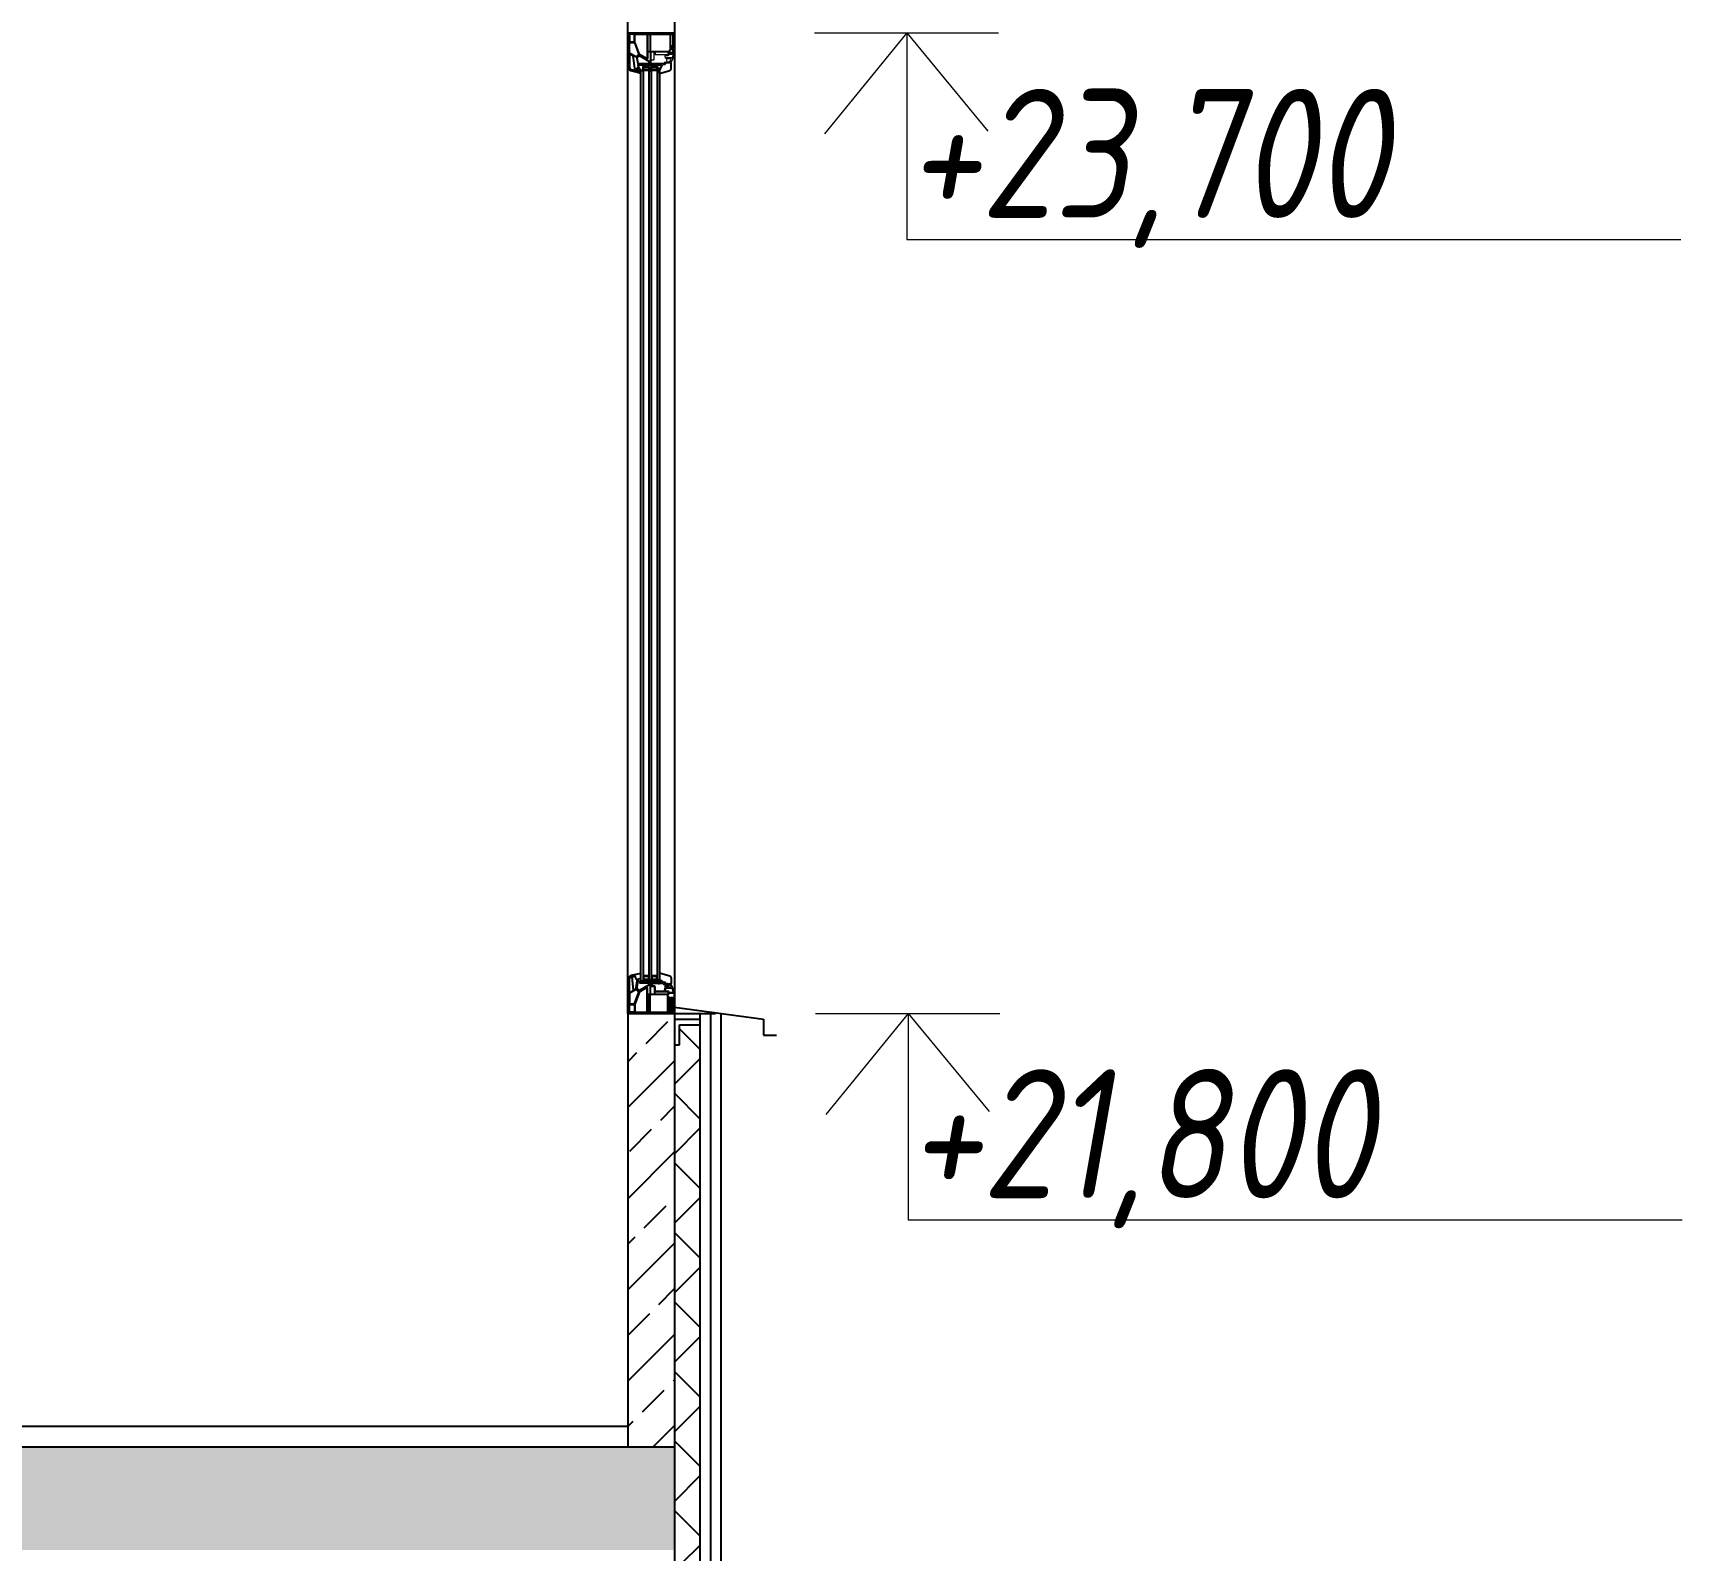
# Model space of a CAD drawing. Header units: millimetres. Extents: x -257254 to 390979, y -202328 to 355504.
# Drawn here: x 100926 to 104122, y 57935 to 60875 of the extents above; entities that cross this region are included whole.
import ezdxf
from ezdxf.enums import TextEntityAlignment as Align

# ---------------------------------------------------------------- set-up
doc = ezdxf.new("R2010")
doc.units = ezdxf.units.MM
doc.layers.get('0').update_dxf_attribs({"lineweight": 25})
for name, color, linetype in [('G_S1', 3, 'Continuous'), ('GASKET', 5, 'Continuous'), ('PVC', 7, 'Continuous'), ('разрез', 40, 'Continuous')]:
    doc.layers.add(name, color=color, linetype=linetype)
doc.layers.add('RAZMER', color=250, linetype='Continuous', lineweight=13)
doc.layers.add('покрытия', color=6, linetype='Continuous', lineweight=18)
doc.styles.add('SIMPLEX', font='simplex.shx', dxfattribs={"width": 0.8, "oblique": 10})

msp = doc.modelspace()

# ---------------------------------------------------------------- hatches: boundary and pattern name
at = {"layer": 'разрез'}
h = msp.add_hatch(dxfattribs=at)
h.set_pattern_fill('JIS_STN_2.5', color=256, scale=50)
h.set_pattern_definition([(45, (-80.35, 17975.46), (-88.38835, 88.38835), []), (45, (7.9, 17975.46), (-88.38835, 88.38835), [60, -25])])
h.paths.add_polyline_path([(102168.67558, 58950.80058), (102157.29381, 58975.34196), (102090.48815, 58975.34196), (102078.67558, 58950.80058), (102078.67558, 58135.34196), (102168.67558, 58135.34196)])
h = msp.add_hatch(dxfattribs=at)
h.set_pattern_fill('NET', color=256, scale=30, angle=45)
h.set_pattern_definition([(45, (-80, -3000), (-67.35192, 67.35192), []), (135, (-80, -3000), (-67.35192, -67.35192), [])])
h.paths.add_polyline_path([(102219.02596, 58953.3795), (102179.02596, 58953.3795), (102179.02596, 58914.47947), (102169.02596, 58914.47947), (102169.02596, 57909.00971), (102219.02596, 57909.00971)])
h = msp.add_hatch(dxfattribs=at)
h.set_pattern_fill('JIS_STN_2.5', color=256, scale=50)
h.set_pattern_definition([(45, (-1e-11, 18000), (-88.38835, 88.38835), []), (45, (88.25, 18000), (-88.38835, 88.38835), [60, -25])])
h.paths.add_polyline_path([(92229.02595, 58135.34196), (89829.02595, 58135.34196), (89829.02595, 57935.34196), (92229.02595, 57935.34196)])
h.paths.add_polyline_path([(96429.02596, 58135.34196), (92229.02596, 58135.34196), (92229.02596, 58015.34196), (92229.02595, 57935.34196), (96429.02596, 57935.34196)])
h.paths.add_polyline_path([(100629.02596, 58135.34196), (96429.02596, 58135.34196), (96429.02596, 57935.34196), (100629.02596, 57935.34196)])
h.paths.add_polyline_path([(102169.02596, 58135.34196), (100629.02596, 58135.34196), (100629.02596, 57935.34196), (102169.02596, 57935.34196)])

# ---------------------------------------------------------------- linework, layer by layer
at = {"color": 1, "linetype": 'Continuous', "lineweight": 25}
for p, q in [((102102.22347, 60812.94867), (102142.23375, 60815.93684)), ((102142.23375, 60812.94867), (102102.22347, 60815.93684)), ((102102.22347, 59037.62609), (102142.23375, 59034.63792)), ((102142.23375, 59037.62609), (102102.22347, 59034.63792))]:
    msp.add_line(p, q, dxfattribs=at)
at = {"color": 5}
for p, q in [((102109.26072, 60809.16832), (102108.26072, 60809.16832)), ((102109.26072, 60808.16832), (102108.26072, 60808.16832)), ((102109.26072, 60807.16832), (102108.26072, 60807.16832)), ((102109.26072, 60806.16832), (102108.26072, 60806.16832)), ((102109.26072, 60805.16832), (102108.26072, 60805.16832)), ((102109.26072, 60804.16832), (102108.26072, 60804.16832)), ((102109.26072, 60803.66832), (102108.26072, 60803.66832)), ((102109.26072, 60809.16832), (102109.26072, 60810.16832)), ((102109.26072, 60803.66832), (102109.26072, 60802.66832)), ((102110.26072, 60809.16832), (102110.26072, 60810.16832)), ((102110.26072, 60803.66832), (102110.26072, 60802.66832)), ((102111.26072, 60809.16832), (102111.26072, 60810.16832)), ((102111.26072, 60803.66832), (102111.26072, 60802.66832)), ((102112.26072, 60809.16832), (102112.26072, 60810.16832)), ((102112.26072, 60803.66832), (102112.26072, 60802.66832)), ((102113.26072, 60809.16832), (102113.26072, 60810.16832)), ((102113.26072, 60803.66832), (102113.26072, 60802.66832)), ((102114.26072, 60809.16832), (102114.26072, 60810.16832)), ((102114.26072, 60803.66832), (102114.26072, 60802.66832)), ((102115.26072, 60809.16832), (102115.26072, 60810.16832)), ((102115.26072, 60803.66832), (102115.26072, 60802.66832)), ((102116.26072, 60809.16832), (102116.26072, 60810.16832)), ((102116.26072, 60803.66832), (102116.26072, 60802.66832)), ((102117.26072, 60809.16832), (102117.26072, 60810.16832)), ((102117.26072, 60803.66832), (102117.26072, 60802.66832)), ((102118.26072, 60809.16832), (102118.26072, 60810.16832)), ((102118.26072, 60803.66832), (102118.26072, 60802.66832)), ((102119.26072, 60809.16832), (102119.26072, 60810.16832)), ((102119.26072, 60809.16832), (102119.26072, 60810.16832)), ((102119.26072, 60809.16832), (102120.26072, 60809.16832)), ((102120.26072, 60808.16832), (102119.26072, 60808.16832)), ((102120.26072, 60807.16832), (102119.26072, 60807.16832)), ((102120.26072, 60806.16832), (102119.26072, 60806.16832)), ((102120.26072, 60805.16832), (102119.26072, 60805.16832)), ((102120.26072, 60804.16832), (102119.26072, 60804.16832)), ((102119.26072, 60803.66832), (102119.26072, 60802.66832)), ((102119.26072, 60803.66832), (102119.26072, 60802.66832)), ((102119.26072, 60803.66832), (102120.26072, 60803.66832)), ((102120.26072, 60809.16832), (102120.26072, 60810.16832)), ((102120.26072, 60803.66832), (102120.26072, 60802.66832)), ((102125.26072, 60809.16832), (102124.26072, 60809.16832)), ((102125.26072, 60808.16832), (102124.26072, 60808.16832)), ((102125.26072, 60807.16832), (102124.26072, 60807.16832)), ((102125.26072, 60806.16832), (102124.26072, 60806.16832)), ((102125.26072, 60805.16832), (102124.26072, 60805.16832)), ((102125.26072, 60804.16832), (102124.26072, 60804.16832)), ((102125.26072, 60803.66832), (102124.26072, 60803.66832)), ((102125.26072, 60809.16832), (102125.26072, 60810.16832)), ((102125.26072, 60803.66832), (102125.26072, 60802.66832)), ((102126.26072, 60809.16832), (102126.26072, 60810.16832)), ((102126.26072, 60803.66832), (102126.26072, 60802.66832)), ((102127.26072, 60809.16832), (102127.26072, 60810.16832)), ((102127.26072, 60803.66832), (102127.26072, 60802.66832)), ((102128.26072, 60809.16832), (102128.26072, 60810.16832)), ((102128.26072, 60803.66832), (102128.26072, 60802.66832)), ((102129.26072, 60809.16832), (102129.26072, 60810.16832)), ((102129.26072, 60803.66832), (102129.26072, 60802.66832)), ((102130.26072, 60809.16832), (102130.26072, 60810.16832)), ((102130.26072, 60803.66832), (102130.26072, 60802.66832)), ((102131.26072, 60809.16832), (102131.26072, 60810.16832)), ((102131.26072, 60803.66832), (102131.26072, 60802.66832)), ((102132.26072, 60809.16832), (102132.26072, 60810.16832)), ((102132.26072, 60803.66832), (102132.26072, 60802.66832)), ((102133.26072, 60809.16832), (102133.26072, 60810.16832)), ((102133.26072, 60803.66832), (102133.26072, 60802.66832)), ((102134.26072, 60809.16832), (102134.26072, 60810.16832)), ((102134.26072, 60803.66832), (102134.26072, 60802.66832)), ((102135.26072, 60809.16832), (102135.26072, 60810.16832)), ((102135.26072, 60809.16832), (102135.26072, 60810.16832)), ((102135.26072, 60809.16832), (102136.26072, 60809.16832)), ((102136.26072, 60808.16832), (102135.26072, 60808.16832)), ((102136.26072, 60807.16832), (102135.26072, 60807.16832)), ((102136.26072, 60806.16832), (102135.26072, 60806.16832)), ((102136.26072, 60805.16832), (102135.26072, 60805.16832)), ((102136.26072, 60804.16832), (102135.26072, 60804.16832)), ((102135.26072, 60803.66832), (102135.26072, 60802.66832)), ((102135.26072, 60803.66832), (102135.26072, 60802.66832)), ((102135.26072, 60803.66832), (102136.26072, 60803.66832)), ((102136.26072, 60809.16832), (102136.26072, 60810.16832)), ((102136.26072, 60803.66832), (102136.26072, 60802.66832)), ((102109.26072, 59046.90644), (102108.26072, 59046.90644)), ((102109.26072, 59046.40644), (102108.26072, 59046.40644)), ((102109.26072, 59045.40644), (102108.26072, 59045.40644)), ((102109.26072, 59044.40644), (102108.26072, 59044.40644)), ((102109.26072, 59046.90644), (102109.26072, 59047.90644)), ((102110.26072, 59046.90644), (102110.26072, 59047.90644)), ((102111.26072, 59046.90644), (102111.26072, 59047.90644)), ((102112.26072, 59046.90644), (102112.26072, 59047.90644)), ((102113.26072, 59046.90644), (102113.26072, 59047.90644)), ((102114.26072, 59046.90644), (102114.26072, 59047.90644)), ((102115.26072, 59046.90644), (102115.26072, 59047.90644)), ((102116.26072, 59046.90644), (102116.26072, 59047.90644)), ((102117.26072, 59046.90644), (102117.26072, 59047.90644)), ((102118.26072, 59046.90644), (102118.26072, 59047.90644)), ((102119.26072, 59046.90644), (102119.26072, 59047.90644)), ((102119.26072, 59046.90644), (102119.26072, 59047.90644)), ((102119.26072, 59046.90644), (102120.26072, 59046.90644)), ((102120.26072, 59046.40644), (102119.26072, 59046.40644)), ((102120.26072, 59045.40644), (102119.26072, 59045.40644)), ((102120.26072, 59044.40644), (102119.26072, 59044.40644)), ((102120.26072, 59046.90644), (102120.26072, 59047.90644)), ((102125.26072, 59046.90644), (102124.26072, 59046.90644)), ((102125.26072, 59046.40644), (102124.26072, 59046.40644)), ((102125.26072, 59045.40644), (102124.26072, 59045.40644)), ((102125.26072, 59044.40644), (102124.26072, 59044.40644)), ((102125.26072, 59046.90644), (102125.26072, 59047.90644)), ((102126.26072, 59046.90644), (102126.26072, 59047.90644)), ((102127.26072, 59046.90644), (102127.26072, 59047.90644)), ((102128.26072, 59046.90644), (102128.26072, 59047.90644)), ((102129.26072, 59046.90644), (102129.26072, 59047.90644)), ((102130.26072, 59046.90644), (102130.26072, 59047.90644)), ((102131.26072, 59046.90644), (102131.26072, 59047.90644)), ((102132.26072, 59046.90644), (102132.26072, 59047.90644)), ((102133.26072, 59046.90644), (102133.26072, 59047.90644)), ((102134.26072, 59046.90644), (102134.26072, 59047.90644)), ((102135.26072, 59046.90644), (102135.26072, 59047.90644)), ((102135.26072, 59046.90644), (102135.26072, 59047.90644)), ((102135.26072, 59046.90644), (102136.26072, 59046.90644)), ((102136.26072, 59046.40644), (102135.26072, 59046.40644)), ((102136.26072, 59045.40644), (102135.26072, 59045.40644)), ((102136.26072, 59044.40644), (102135.26072, 59044.40644)), ((102136.26072, 59046.90644), (102136.26072, 59047.90644)), ((102109.26072, 59043.40644), (102108.26072, 59043.40644)), ((102109.26072, 59042.40644), (102108.26072, 59042.40644)), ((102109.26072, 59041.40644), (102108.26072, 59041.40644)), ((102109.26072, 59041.40644), (102109.26072, 59040.40644)), ((102110.26072, 59041.40644), (102110.26072, 59040.40644)), ((102111.26072, 59041.40644), (102111.26072, 59040.40644)), ((102112.26072, 59041.40644), (102112.26072, 59040.40644)), ((102113.26072, 59041.40644), (102113.26072, 59040.40644)), ((102114.26072, 59041.40644), (102114.26072, 59040.40644)), ((102115.26072, 59041.40644), (102115.26072, 59040.40644)), ((102116.26072, 59041.40644), (102116.26072, 59040.40644)), ((102117.26072, 59041.40644), (102117.26072, 59040.40644)), ((102118.26072, 59041.40644), (102118.26072, 59040.40644)), ((102120.26072, 59043.40644), (102119.26072, 59043.40644)), ((102120.26072, 59042.40644), (102119.26072, 59042.40644)), ((102119.26072, 59041.40644), (102119.26072, 59040.40644)), ((102119.26072, 59041.40644), (102119.26072, 59040.40644)), ((102119.26072, 59041.40644), (102120.26072, 59041.40644)), ((102120.26072, 59041.40644), (102120.26072, 59040.40644)), ((102125.26072, 59043.40644), (102124.26072, 59043.40644)), ((102125.26072, 59042.40644), (102124.26072, 59042.40644)), ((102125.26072, 59041.40644), (102124.26072, 59041.40644)), ((102125.26072, 59041.40644), (102125.26072, 59040.40644)), ((102126.26072, 59041.40644), (102126.26072, 59040.40644)), ((102127.26072, 59041.40644), (102127.26072, 59040.40644)), ((102128.26072, 59041.40644), (102128.26072, 59040.40644)), ((102129.26072, 59041.40644), (102129.26072, 59040.40644)), ((102130.26072, 59041.40644), (102130.26072, 59040.40644)), ((102131.26072, 59041.40644), (102131.26072, 59040.40644)), ((102132.26072, 59041.40644), (102132.26072, 59040.40644)), ((102133.26072, 59041.40644), (102133.26072, 59040.40644)), ((102134.26072, 59041.40644), (102134.26072, 59040.40644)), ((102136.26072, 59043.40644), (102135.26072, 59043.40644)), ((102136.26072, 59042.40644), (102135.26072, 59042.40644)), ((102135.26072, 59041.40644), (102135.26072, 59040.40644)), ((102135.26072, 59041.40644), (102135.26072, 59040.40644)), ((102135.26072, 59041.40644), (102136.26072, 59041.40644)), ((102136.26072, 59041.40644), (102136.26072, 59040.40644))]:
    msp.add_line(p, q, dxfattribs=at)
for points in [[(102116.61489, 60825.34444, -0.5773502692), (102116.16489, 60825.08464), (102101.21313, 60833.71704, -0.1763269807), (102101.08122, 60833.87425), (102092.53299, 60857.36032, -0.0874886635), (102092.51489, 60857.46293), (102092.51489, 60872.41003, -0.4142135624), (102092.81489, 60872.71003), (102116.31489, 60872.71003, -0.4142135624), (102116.61489, 60872.41003)], [(102116.61489, 59025.23032, 0.5773502692), (102116.16489, 59025.49013), (102101.21312, 59016.85772, 0.1763269807), (102101.08122, 59016.70052), (102092.53299, 58993.21444, 0.0874886635), (102092.51489, 58993.11184), (102092.51489, 58978.16474, 0.4142135624), (102092.81489, 58977.86474), (102116.31489, 58977.86474, 0.4142135624), (102116.61489, 58978.16474)]]:
    msp.add_lwpolyline(points, format="xyb", close=True)
at = {"color": 1, "linetype": 'Continuous', "lineweight": 25}
for points in [[(102104.23325, 60812.94867), (102102.22347, 60812.94867), (102102.22347, 60815.93684), (102142.23375, 60815.93684), (102142.23375, 60812.94867)], [(102104.23325, 59037.62609), (102102.22347, 59037.62609), (102102.22347, 59034.63792), (102142.23375, 59034.63792), (102142.23375, 59037.62609)]]:
    msp.add_lwpolyline(points, close=True, dxfattribs=at)
at = {"color": 5}
for points in [[(102120.26072, 60810.16832), (102120.26072, 60802.66832), (102108.26072, 60802.66832), (102108.26072, 60810.16832)], [(102119.26072, 60809.16832), (102119.26072, 60803.66832), (102109.26072, 60803.66832), (102109.26072, 60809.16832)], [(102136.26072, 60810.16832), (102136.26072, 60802.66832), (102124.26072, 60802.66832), (102124.26072, 60810.16832)], [(102135.26072, 60809.16832), (102135.26072, 60803.66832), (102125.26072, 60803.66832), (102125.26072, 60809.16832)], [(102120.26072, 59040.40644), (102120.26072, 59047.90644), (102108.26072, 59047.90644), (102108.26072, 59040.40644)], [(102119.26072, 59041.40644), (102119.26072, 59046.90644), (102109.26072, 59046.90644), (102109.26072, 59041.40644)], [(102136.26072, 59040.40644), (102136.26072, 59047.90644), (102124.26072, 59047.90644), (102124.26072, 59040.40644)], [(102135.26072, 59041.40644), (102135.26072, 59046.90644), (102125.26072, 59046.90644), (102125.26072, 59041.40644)]]:
    msp.add_lwpolyline(points, close=True, dxfattribs=at)
at = {"layer": 'G_S1'}
for points in [[(102104.26072, 59037.62609), (102104.26072, 60802.66842), (102108.26072, 60802.66823), (102108.26072, 59037.62609)], [(102120.26072, 59037.62609), (102120.26072, 60802.66842), (102124.26072, 60802.66823), (102124.26072, 59037.62609)], [(102136.26072, 59037.62704), (102136.26069, 60803.16842), (102140.26069, 60803.16823), (102140.26072, 59037.62704)]]:
    msp.add_lwpolyline(points, close=True, dxfattribs=at)
at = {"layer": 'GASKET', "color": 5, "linetype": 'Continuous'}
msp.add_lwpolyline([(102101.59073, 60806.79046, 0.4142135624), (102100.89073, 60807.49046), (102100.79073, 60807.49046, 0.4142135624), (102100.49073, 60807.19046), (102100.49073, 60806.34405), (102100.19073, 60806.17085, -0.5773502692), (102099.29073, 60806.69046), (102099.29073, 60807.14046, 0.4142135624), (102098.79073, 60807.64046), (102098.49073, 60807.64046, 0.0200240707), (102098.21073, 60807.62925, 0.3909468838), (102097.29073, 60806.63245), (102097.29073, 60801.64848, 0.3909468838), (102098.21073, 60800.65168), (102098.49073, 60800.64046), (102098.79073, 60800.64046, 0.4142135624), (102099.29073, 60801.14046), (102099.29073, 60801.59046, -0.5773502692), (102100.19073, 60802.11008), (102100.49073, 60801.93687), (102100.49073, 60797.89006), (102103.87457, 60796.87564, 0.5023341752), (102104.26072, 60797.16301), (102104.26073, 60803.92482), (102101.82345, 60804.65548, -0.349418093), (102101.59073, 60804.94784)], format="xyb", close=True, dxfattribs=at)
at = {"layer": 'PVC'}
for p, q in [((102078.93981, 60809.76937), (102078.93981, 60875.2328)), ((102081.89381, 60875.2328), (102090.48815, 60875.2328)), ((102137.56376, 60875.2328), (102146.1581, 60875.2328)), ((102157.29381, 60875.2328), (102166.1581, 60875.2328)), ((102168.93981, 60875.26082), (102168.93981, 60836.71082)), ((102122.93981, 60837.96082), (102122.93981, 60816.46082)), ((102123.02596, 60837.9328), (102123.02596, 60816.4328)), ((102157.00107, 60838.96082), (102123.93981, 60838.96082)), ((102157.08722, 60838.9328), (102124.02596, 60838.9328)), ((102156.95003, 60836.33846), (102157.48404, 60838.33141)), ((102157.03618, 60836.31045), (102157.57019, 60838.30339)), ((102159.97294, 60836.14169), (102157.25969, 60835.96148)), ((102160.05909, 60836.11368), (102157.34584, 60835.93346)), ((102160.36764, 60842.96082), (102159.36764, 60841.96082)), ((102159.36764, 60841.96082), (102160.42977, 60836.74028)), ((102160.45379, 60842.9328), (102159.45379, 60841.9328)), ((102159.45379, 60841.9328), (102160.51592, 60836.71226)), ((102165.13981, 60842.96082), (102160.36764, 60842.96082)), ((102165.22596, 60842.9328), (102160.45379, 60842.9328)), ((102164.4474, 60836.7314), (102164.64423, 60837.84764)), ((102164.53355, 60836.70338), (102164.73038, 60837.81963)), ((102167.68981, 60835.96082), (102164.90667, 60836.14567)), ((102167.77596, 60835.9328), (102164.99282, 60836.11766)), ((102165.13663, 60838.26082), (102166.13981, 60838.26082)), ((102165.22278, 60838.2328), (102166.22596, 60838.2328)), ((102166.63981, 60838.76082), (102166.63981, 60841.46082)), ((102166.72596, 60838.7328), (102166.72596, 60841.4328)), ((102168.18981, 60835.96082), (102167.68981, 60835.96082)), ((102168.27596, 60835.9328), (102167.77596, 60835.9328)), ((102168.93981, 60836.71082), (102168.18981, 60835.96082)), ((102096.455, 60826.495), (102098.89423, 60812.66143)), ((102096.54115, 60826.46698), (102098.98038, 60812.63342)), ((102100.02488, 60830.66792), (102096.73509, 60827.37813)), ((102100.11103, 60830.63991), (102096.82124, 60827.35012)), ((102098.73981, 60807.61082), (102098.43981, 60807.61082)), ((102098.82596, 60807.5828), (102098.52596, 60807.5828)), ((102098.93981, 60812.14049), (102098.93981, 60809.46082)), ((102099.02596, 60812.11247), (102099.02596, 60809.4328)), ((102099.23981, 60806.66082), (102099.23981, 60807.11082)), ((102099.32596, 60806.6328), (102099.32596, 60807.0828)), ((102100.43981, 60806.31441), (102100.13981, 60806.1412)), ((102100.52596, 60806.28639), (102100.22596, 60806.11319)), ((102100.43981, 60807.96082), (102100.43981, 60806.31441)), ((102100.52596, 60807.9328), (102100.52596, 60806.28639)), ((102119.93981, 60820.02588), (102101.23198, 60830.82684)), ((102120.02596, 60819.99786), (102101.31813, 60830.79883)), ((102120.43981, 60816.46082), (102120.43981, 60819.15985)), ((102120.52596, 60816.4328), (102120.52596, 60819.13184)), ((102122.43981, 60815.96082), (102120.93981, 60815.96082)), ((102122.52596, 60815.9328), (102121.02596, 60815.9328)), ((102140.26069, 60802.80664), (102145.78549, 60813.5819)), ((102140.26069, 60797.2328), (102140.26069, 60808.38047)), ((102140.26069, 60796.94872), (102160.31159, 60802.5115)), ((102143.35034, 60806.04184), (102143.52596, 60806.04184)), ((102147.94405, 60814.9328), (102151.02596, 60814.9328)), ((102151.52596, 60815.4328), (102151.52596, 60815.8328)), ((102153.62596, 60817.9328), (102155.93763, 60817.9328)), ((102155.93763, 60817.9328), (102162.27596, 60817.9328)), ((102158.77596, 60820.1328), (102158.49151, 60818.51963)), ((102163.02596, 60817.1828), (102162.27596, 60817.9328)), ((102163.02596, 60806.29926), (102163.02596, 60817.1828)), ((102100.06216, 60797.97104), (102084.86925, 60802.04197)), ((102098.43981, 60800.61082), (102098.73981, 60800.61082)), ((102098.52596, 60800.5828), (102098.82596, 60800.5828)), ((102099.23981, 60801.11082), (102099.23981, 60801.56082)), ((102099.32596, 60801.0828), (102099.32596, 60801.5328)), ((102100.13981, 60802.08043), (102100.43981, 60801.90723)), ((102100.22596, 60802.05242), (102100.52596, 60801.87921)), ((102100.43981, 60801.90723), (102100.43981, 60798.26082)), ((102100.52596, 60801.87921), (102100.52596, 60798.2328)), ((102143.82596, 60796.9328), (102143.82596, 60796.9328)), ((102104.26072, 59052.63174), (102084.9554, 59048.56081)), ((102140.26072, 59053.62604), (102160.31159, 59048.06327)), ((102163.02596, 59044.2755), (102163.02596, 59033.39196)), ((102079.02596, 59040.83341), (102079.02596, 58975.34196)), ((102096.54115, 59024.10778), (102098.98038, 59037.94135)), ((102100.11103, 59019.93486), (102096.82124, 59023.22465)), ((102099.02596, 59038.46229), (102099.02596, 59041.14196)), ((102120.02596, 59030.5769), (102101.31813, 59019.77594)), ((102120.52596, 59034.14196), (102120.52596, 59031.44293)), ((102122.52596, 59034.64196), (102121.02596, 59034.64196)), ((102123.02596, 59012.64196), (102123.02596, 59034.14196)), ((102140.26072, 59041.1452), (102145.78549, 59036.99287)), ((102147.94405, 59035.64196), (102151.02596, 59035.64196)), ((102151.52596, 59035.14196), (102151.52596, 59034.74196)), ((102153.62596, 59032.64196), (102155.93763, 59032.64196)), ((102154.67596, 59028.64196), (102155.13865, 59028.64196)), ((102154.67596, 59026.64196), (102156.29335, 59026.64196)), ((102155.57166, 59028.89196), (102156.58894, 59030.65394)), ((102156.64833, 59030.99077), (102156.43004, 59032.22879)), ((102156.72636, 59026.89196), (102158.77596, 59030.44196)), ((102157.03618, 59014.26432), (102157.57019, 59012.27137)), ((102164.99282, 59014.45711), (102157.34584, 59014.6413)), ((102158.77596, 59030.44196), (102158.49151, 59032.05514)), ((102158.98391, 59032.64196), (102162.27596, 59032.64196)), ((102163.02596, 59033.39196), (102162.27596, 59032.64196)), ((102167.77596, 59014.64196), (102164.99282, 59014.45711)), ((102168.27596, 59014.64196), (102167.77596, 59014.64196)), ((102169.02596, 59013.89196), (102168.27596, 59014.64196)), ((102169.02596, 58975.34196), (102169.02596, 59013.89196)), ((102157.08722, 59011.64196), (102124.02596, 59011.64196)), ((102079.02596, 58975.34196), (102090.48815, 58975.34196)), ((102090.48815, 58975.34196), (102157.29381, 58975.34196)), ((102157.29381, 58975.34196), (102169.02596, 58975.34196))]:
    msp.add_line(p, q, dxfattribs=at)
at = {"layer": 'PVC', "linetype": 'Continuous', "lineweight": 0}
for p, q in [((102130.02596, 60823.9328), (102130.02596, 60838.4328)), ((102130.52596, 60838.9328), (102131.52596, 60838.9328)), ((102132.02596, 60838.4328), (102132.02596, 60833.9328)), ((102159.32596, 60835.9328), (102164.98391, 60835.9328)), ((102164.98391, 60835.9328), (102168.27596, 60835.9328)), ((102124.02592, 60816.43684), (102124.02592, 60822.9328)), ((102124.52592, 60823.4328), (102129.52596, 60823.4328)), ((102138.72592, 60815.93684), (102124.52592, 60815.93684)), ((102132.52596, 60833.4328), (102156.36792, 60833.4328)), ((102139.02592, 60816.23684), (102138.72592, 60815.93684)), ((102139.32592, 60815.93684), (102139.02592, 60816.23684)), ((102148.52592, 60815.93684), (102139.32592, 60815.93684)), ((102149.02592, 60817.43684), (102149.02592, 60816.43684)), ((102151.39671, 60817.93684), (102149.52592, 60817.93684)), ((102152.02693, 60826.43176), (102151.13146, 60830.83312)), ((102154.05909, 60818.11368), (102151.39671, 60817.93684)), ((102151.62143, 60831.4328), (102156.36792, 60831.4328)), ((102153.03916, 60826.34661), (102152.87045, 60826.17789)), ((102154.45379, 60824.9328), (102153.45379, 60823.9328)), ((102153.45379, 60823.9328), (102154.51592, 60818.71226)), ((102163.99742, 60826.93239), (102154.45338, 60826.93239)), ((102162.19192, 60824.9328), (102154.45379, 60824.9328)), ((102158.53355, 60818.70338), (102158.76564, 60820.01963)), ((102161.77596, 60817.9328), (102158.99282, 60818.11766)), ((102159.25804, 60820.4328), (102160.71824, 60820.4328)), ((102159.32596, 60833.9328), (102166.52391, 60833.9328)), ((102161.17906, 60820.73877), (102162.65274, 60824.23877)), ((102162.27596, 60817.9328), (102161.77596, 60817.9328)), ((102163.02596, 60818.6828), (102162.27596, 60817.9328)), ((102169.02596, 60832.9328), (102163.02596, 60818.6828)), ((102166.98473, 60833.23877), (102164.45824, 60827.23836)), ((102124.02592, 59034.13792), (102124.02592, 59027.64196)), ((102138.72592, 59034.63792), (102124.52592, 59034.63792)), ((102124.52592, 59027.14196), (102129.52596, 59027.14196)), ((102126.02592, 59032.13792), (102126.02592, 59029.64196)), ((102137.97236, 59032.63792), (102126.52592, 59032.63792)), ((102126.52592, 59029.14196), (102129.52596, 59029.14196)), ((102130.02596, 59026.64196), (102130.02596, 59012.14196)), ((102132.02596, 59026.64196), (102132.02596, 59019.64196)), ((102132.02596, 59012.14196), (102132.02596, 59016.64196)), ((102132.52596, 59019.14196), (102149.4784, 59019.14196)), ((102132.52596, 59017.14196), (102156.36792, 59017.14196)), ((102139.02592, 59034.33792), (102138.72592, 59034.63792)), ((102139.32592, 59034.63792), (102139.02592, 59034.33792)), ((102148.52592, 59034.63792), (102139.32592, 59034.63792)), ((102146.70673, 59032.63792), (102140.07949, 59032.63792)), ((102149.02592, 59033.13792), (102149.02592, 59034.13792)), ((102150.86024, 59030.66915), (102149.36024, 59030.66915)), ((102151.39671, 59032.63792), (102149.52592, 59032.63792)), ((102149.96837, 59019.54228), (102152.09979, 59030.01858)), ((102151.64297, 59030.61716), (102150.86024, 59030.66915)), ((102152.02693, 59024.14301), (102151.13146, 59019.74165)), ((102154.05909, 59032.46109), (102151.39671, 59032.63792)), ((102151.62143, 59019.14196), (102156.36792, 59019.14196)), ((102153.03916, 59024.22816), (102152.87045, 59024.39688)), ((102153.45379, 59026.64196), (102154.51592, 59031.8625)), ((102154.45379, 59025.64196), (102153.45379, 59026.64196)), ((102163.99742, 59023.64237), (102154.45338, 59023.64237)), ((102162.19192, 59025.64196), (102154.45379, 59025.64196)), ((102158.53355, 59031.87138), (102158.76564, 59030.55514)), ((102161.77596, 59032.64196), (102158.99282, 59032.45711)), ((102159.25804, 59030.14196), (102160.71824, 59030.14196)), ((102159.32596, 59016.64196), (102166.52391, 59016.64196)), ((102159.32596, 59014.64196), (102164.98391, 59014.64196)), ((102161.17906, 59029.83599), (102162.65274, 59026.33599)), ((102162.27596, 59032.64196), (102161.77596, 59032.64196)), ((102163.02596, 59031.89196), (102162.27596, 59032.64196)), ((102169.02596, 59017.64196), (102163.02596, 59031.89196)), ((102166.98473, 59017.33599), (102164.45824, 59023.3364)), ((102164.98391, 59014.64196), (102168.27596, 59014.64196)), ((102168.27596, 59014.64196), (102169.02596, 59015.39196)), ((102169.02596, 59015.39196), (102169.02596, 59017.64196)), ((102130.52596, 59011.64196), (102131.52596, 59011.64196))]:
    msp.add_line(p, q, dxfattribs=at)
at = {"layer": 'PVC'}
for points in [[(102100.14831, 60797.94302), (102084.9554, 60802.01395, -0.3394542589), (102079.02596, 60809.74136), (102079.02596, 60875.2328), (102169.02596, 60875.2328), (102169.02596, 60836.6828), (102168.27596, 60835.9328), (102169.02596, 60835.1828), (102169.02596, 60832.9328)], [(102121.82596, 60872.7328, -0.4142135624), (102122.32596, 60872.2328), (102122.32596, 60841.27346, -0.2522636525), (102122.10096, 60840.85588, 0.1521672479), (102120.78137, 60839.2453, -0.3056146846), (102120.31786, 60838.9328), (102117.82596, 60838.9328, -0.4142135624), (102117.32596, 60839.4328), (102117.32596, 60872.2328, -0.4142135624), (102117.82596, 60872.7328)], [(102117.82596, 60872.7328), (102165.72596, 60872.7328, -0.4142135624), (102166.22596, 60872.2328), (102166.22596, 60850.4328, -0.4142135624), (102165.72596, 60849.9328), (102161.72596, 60849.9328, -0.4142135624), (102161.22596, 60850.4328), (102161.22596, 60872.2328, -0.4142135624), (102161.72596, 60872.7328)], [(102121.82596, 58977.84196, 0.4142135624), (102122.32596, 58978.34196), (102122.32596, 59009.3013, 0.2522636525), (102122.10096, 59009.71889, -0.1521672479), (102120.78137, 59011.32946, 0.3056146846), (102120.31786, 59011.64196), (102117.82596, 59011.64196, 0.4142135624), (102117.32596, 59011.14196), (102117.32596, 58978.34196, 0.4142135624), (102117.82596, 58977.84196)], [(102117.82596, 58977.84196), (102165.72596, 58977.84196, 0.4142135624), (102166.22596, 58978.34196), (102166.22596, 59000.14196, 0.4142135624), (102165.72596, 59000.64196), (102161.72596, 59000.64196, 0.4142135624), (102161.22596, 59000.14196), (102161.22596, 58978.34196, 0.4142135624), (102161.72596, 58977.84196)]]:
    msp.add_lwpolyline(points, format="xyb", dxfattribs=at)
for points in [[(102082.32596, 60857.9828), (102090.92596, 60857.9828, 0.4142135624), (102091.42596, 60858.4828), (102091.42596, 60872.2328, 0.4142135624), (102090.92596, 60872.7328), (102082.32596, 60872.7328, 0.4142135624), (102081.82596, 60872.2328), (102081.82596, 60858.4828, 0.4142135624)], [(102092.52596, 60857.4328), (102092.52596, 60872.2328, -0.4142135624), (102093.02596, 60872.7328), (102116.12596, 60872.7328, -0.4142135624), (102116.62596, 60872.2328), (102116.62596, 60825.71363, -0.5773502692), (102115.87596, 60825.28062), (102102.56813, 60832.96389, 0.0791628029), (102101.53955, 60833.35765, -0.259106532), (102101.17276, 60833.6759)], [(102081.82596, 60856.3828, -0.4142135624), (102082.32596, 60856.8828), (102091.20544, 60856.8828, -0.3152987889), (102091.67529, 60856.55381), (102099.93255, 60833.86716, -0.415199181), (102099.63213, 60833.22574, 0.110368962), (102098.34326, 60832.40768), (102094.97492, 60829.03934, -0.3394542589), (102094.37137, 60828.95988), (102082.07596, 60836.05864, -0.2679491924), (102081.82596, 60836.49165)], [(102081.82596, 60834.06678), (102081.82596, 60809.74136, 0.3394542589), (102085.6801, 60804.71854), (102086.14624, 60804.59364, 0.0665911149), (102092.72885, 60802.82984), (102088.99819, 60830.45856, 0.2914734196), (102088.7501, 60830.93515), (102082.57596, 60834.49979, 0.5773502692)], [(102161.22596, 60848.3328, -0.4142135624), (102161.72596, 60848.8328), (102165.72596, 60848.8328, -0.4142135624), (102166.22596, 60848.3328), (102166.22596, 60845.9328, -0.4142135624), (102165.72596, 60845.4328), (102161.72596, 60845.4328, -0.4142135624), (102161.22596, 60845.9328)], [(102081.82596, 59016.50799), (102081.82596, 59040.83341, -0.3394542589), (102085.6801, 59045.85622), (102086.14624, 59045.98112, -0.4663076582), (102086.77375, 59045.54174), (102088.99819, 59020.11621, -0.2914734196), (102088.7501, 59019.63962), (102082.57596, 59016.07497, -0.5773502692)], [(102089.62644, 59020.96692), (102087.44496, 59045.90136, -0.3639702343), (102087.81365, 59046.4279), (102092.72885, 59047.74493, -0.5461192343), (102093.10233, 59047.40533, 0.3391374696), (102096.23429, 59041.49214, -0.2932527546), (102096.52596, 59041.03761), (102096.52596, 59038.41855), (102094.07913, 59024.5419, 0.1007420008), (102094.11581, 59023.14616, -0.3298024597), (102093.87864, 59022.60058), (102090.37454, 59020.57749, -0.5486187866)], [(102081.82596, 58994.19196, 0.4142135624), (102082.32596, 58993.69196), (102091.20544, 58993.69196, 0.3152987889), (102091.67529, 58994.02095), (102099.93255, 59016.7076, 0.415199181), (102099.63213, 59017.34903, -0.110368962), (102098.34326, 59018.16709), (102094.97492, 59021.53543, 0.3394542589), (102094.37137, 59021.61489), (102082.07596, 59014.51613, 0.2679491924), (102081.82596, 59014.08312)], [(102092.52596, 58993.14196), (102092.52596, 58978.34196, 0.4142135624), (102093.02596, 58977.84196), (102116.12596, 58977.84196, 0.4142135624), (102116.62596, 58978.34196), (102116.62596, 59024.86114, 0.5773502692), (102115.87596, 59025.29415), (102102.56813, 59017.61087, -0.0791628029), (102101.53955, 59017.21712, 0.259106532), (102101.17276, 59016.89886)], [(102082.32596, 58992.59196), (102090.92596, 58992.59196, -0.4142135624), (102091.42596, 58992.09196), (102091.42596, 58978.34196, -0.4142135624), (102090.92596, 58977.84196), (102082.32596, 58977.84196, -0.4142135624), (102081.82596, 58978.34196), (102081.82596, 58992.09196, -0.4142135624)], [(102155.52596, 59002.24196, 0.4142135624), (102156.02596, 59001.74196), (102160.02596, 59001.74196, 0.4142135624), (102160.52596, 59002.24196), (102160.52596, 59004.67263, 0.3728956847), (102160.09726, 59005.16751, -0.1619694649), (102158.68602, 59005.8742), (102157.68602, 59006.8742, -0.1989123674), (102156.95379, 59008.64196, 0.4142135624), (102156.45379, 59009.14196), (102156.02596, 59009.14196, 0.4142135624), (102155.52596, 59008.64196)], [(102155.52596, 58978.34196, 0.4142135624), (102156.02596, 58977.84196), (102160.02596, 58977.84196, 0.4142135624), (102160.52596, 58978.34196), (102160.52596, 59000.14196, 0.4142135624), (102160.02596, 59000.64196), (102156.02596, 59000.64196, 0.4142135624), (102155.52596, 59000.14196)], [(102161.22596, 59002.24196, 0.4142135624), (102161.72596, 59001.74196), (102165.72596, 59001.74196, 0.4142135624), (102166.22596, 59002.24196), (102166.22596, 59004.64196, 0.4142135624), (102165.72596, 59005.14196), (102161.72596, 59005.14196, 0.4142135624), (102161.22596, 59004.64196)]]:
    msp.add_lwpolyline(points, format="xyb", close=True, dxfattribs=at)
for centre, radius, start, end in [((102123.93981, 60837.96082), 1, 90.0000001, 180.0000001), ((102124.02596, 60837.9328), 1, 90.0000001, 180.0000001), ((102157.23981, 60836.26082), 0.3, 165.0000001, 273.8000001), ((102157.00107, 60838.46082), 0.5, 345.0000001, 90.0000001), ((102157.32596, 60836.2328), 0.3, 165.0000001, 273.8000001), ((102157.08722, 60838.4328), 0.5, 345.0000001, 90.0000001), ((102159.93981, 60836.64059), 0.5, 273.8000001, 11.5000001), ((102160.02596, 60836.61258), 0.5, 273.8000001, 11.5000001), ((102164.93981, 60836.64457), 0.5, 170.0000001, 266.2000001), ((102165.02596, 60836.61656), 0.5, 170.0000001, 266.2000001), ((102165.13663, 60837.76082), 0.5, 90.0000001, 170.0000001), ((102165.22278, 60837.7328), 0.5, 90.0000001, 170.0000001), ((102165.13981, 60841.46082), 1.5, 0.0000001, 90.0000001), ((102165.22596, 60841.4328), 1.5, 0.0000001, 90.0000001), ((102166.13981, 60838.76082), 0.5, 270.0000001, 0.0000001), ((102166.22596, 60838.7328), 0.5, 270.0000001, 0.0000001), ((102086.93981, 60809.76937), 8, 180.0000001, 255.0000001), ((102098.43981, 60804.11082), 3.5, 90.0000001, 270.0000001), ((102098.52596, 60804.0828), 3.5, 90.0000001, 270.0000001), ((102097.43981, 60826.66865), 1, 134.80690669, 190.0000001), ((102097.52596, 60826.64063), 1, 134.80690669, 190.0000001), ((102098.73981, 60807.11082), 0.5, 0.0000001, 90.0000001), ((102098.82596, 60807.0828), 0.5, 0.0000001, 90.0000001), ((102095.93981, 60812.14049), 3, 0.0000001, 10.0000001), ((102099.43981, 60809.46082), 0.5, 180.0000001, 270.0000001), ((102096.02596, 60812.11247), 3, 0.0000001, 10.0000001), ((102099.52596, 60809.4328), 0.5, 180.0000001, 270.0000001), ((102099.83981, 60806.66082), 0.6, 180.0000001, 300.0000001), ((102099.92596, 60806.6328), 0.6, 180.0000001, 300.0000001), ((102099.43981, 60807.96082), 1, 0.0000001, 90.0000001), ((102099.52596, 60807.9328), 1, 0.0000001, 90.0000001), ((102100.73198, 60829.96082), 1, 60.0000001, 135.0000001), ((102100.81813, 60829.9328), 1, 60.0000001, 135.0000001), ((102119.43981, 60819.15985), 1, 0.0000001, 60.0000001), ((102119.52596, 60819.13184), 1, 0.0000001, 60.0000001), ((102120.93981, 60816.46082), 0.5, 180.0000001, 270.0000001), ((102121.02596, 60816.4328), 0.5, 180.0000001, 270.0000001), ((102122.43981, 60816.46082), 0.5, 270.0000001, 0.0000001), ((102122.52596, 60816.4328), 0.5, 270.0000001, 0.0000001), ((102147.94405, 60812.5328), 2.4, 90, 154.07952885), ((102151.02596, 60815.4328), 0.5, 270, 0), ((102153.62596, 60815.8328), 2.1, 90, 180), ((102159.02596, 60806.29926), 4, 288.7480945, 0), ((102098.73981, 60801.11082), 0.5, 270.0000001, 0.0000001), ((102098.82596, 60801.0828), 0.5, 270.0000001, 0.0000001), ((102099.83981, 60801.56082), 0.6, 60.0000001, 180.0000001), ((102099.92596, 60801.5328), 0.6, 60.0000001, 180.0000001), ((102100.13981, 60798.26082), 0.3, 255.0000001, 0.0000001), ((102100.22596, 60798.2328), 0.3, 255.0000001, 0.0000001), ((102087.02596, 59040.83341), 8, 104.9999999, 179.9999999), ((102159.02596, 59044.2755), 4, 0, 71.2519055), ((102097.52596, 59023.93413), 1, 169.9999999, 225.19309331), ((102096.02596, 59038.46229), 3, 349.9999999, 359.9999999), ((102099.52596, 59041.14196), 0.5, 89.9999999, 179.9999999), ((102104.14081, 59031.50073), 11.14188, 89.38333603, 114.4682902), ((102100.81813, 59020.64196), 1, 224.9999999, 299.9999999), ((102119.52596, 59031.44293), 1, 299.9999999, 359.9999999), ((102121.02596, 59034.14196), 0.5, 89.9999999, 179.9999999), ((102122.52596, 59034.14196), 0.5, 359.9999999, 89.9999999), ((102124.02596, 59012.64196), 1, 179.9999999, 269.9999999), ((102147.94405, 59038.04196), 2.4, 205.92047115, 270), ((102151.02596, 59035.14196), 0.5, 0, 90), ((102153.62596, 59034.74196), 2.1, 180, 270), ((102154.67596, 59027.64196), 1, 90, 270), ((102155.13865, 59029.14196), 0.5, 270, 330), ((102155.93763, 59032.14196), 0.5, 10, 90), ((102156.29335, 59027.14196), 0.5, 270, 330), ((102156.15593, 59030.90394), 0.5, 330, 10), ((102157.32596, 59014.34196), 0.3, 86.1999999, 194.9999999), ((102157.08722, 59012.14196), 0.5, 269.9999999, 14.9999999), ((102158.98391, 59032.14196), 0.5, 90, 190)]:
    msp.add_arc(centre, radius, start, end, dxfattribs=at)
at = {"layer": 'PVC', "linetype": 'Continuous', "lineweight": 0}
for centre, radius, start, end in [((102130.52596, 60838.4328), 0.5, 90.0000001, 180.0000001), ((102131.52596, 60838.4328), 0.5, 0.0000001, 90.0000001), ((102159.32596, 60833.4328), 2.5, 90.0000001, 170.40593188), ((102124.52592, 60822.9328), 0.5, 90.0000001, 180.0000001), ((102124.52592, 60816.43684), 0.5, 180.0000001, 270.0000001), ((102129.52596, 60823.9328), 0.5, 270.0000001, 0.0000001), ((102132.52596, 60833.9328), 0.5, 180.0000001, 270.0000001), ((102148.52592, 60816.43684), 0.5, 270.0000001, 0.0000001), ((102149.52592, 60817.43684), 0.5, 90.0000001, 180.0000001), ((102151.62143, 60830.9328), 0.5, 90.0000001, 191.5000001), ((102152.51689, 60826.53144), 0.5, 191.5000001, 315.0000001), ((102154.45338, 60824.93239), 2, 90.0000001, 135.0000001), ((102154.02596, 60818.61258), 0.5, 273.8000001, 11.5000001), ((102156.36792, 60833.9328), 0.5, 270.0000001, 350.40593188), ((102156.36792, 60833.9328), 2.5, 270.0000001, 350.40593188), ((102159.02596, 60818.61656), 0.5, 170.0000001, 266.2000001), ((102159.25804, 60819.9328), 0.5, 90.0000001, 170.0000001), ((102159.32596, 60833.4328), 0.5, 90.0000001, 170.40593188), ((102160.71824, 60820.9328), 0.5, 270.0000001, 337.16634592), ((102162.19192, 60824.4328), 0.5, 337.16634592, 90.0000001), ((102163.99742, 60827.43239), 0.5, 270.0000001, 337.16634592), ((102166.52391, 60833.4328), 0.5, 337.16634592, 90.0000001), ((102124.52592, 59034.13792), 0.5, 89.9999999, 179.9999999), ((102124.52592, 59027.64196), 0.5, 179.9999999, 269.9999999), ((102126.52592, 59032.13792), 0.5, 89.9999999, 179.9999999), ((102126.52592, 59029.64196), 0.5, 179.9999999, 269.9999999), ((102129.52596, 59026.64196), 2.5, 359.9999999, 89.9999999), ((102129.52596, 59026.64196), 0.5, 359.9999999, 89.9999999), ((102132.52596, 59019.64196), 0.5, 179.9999999, 269.9999999), ((102132.52596, 59016.64196), 0.5, 89.9999999, 179.9999999), ((102139.02592, 59034.33792), 2, 238.21166928, 301.78833051), ((102146.70673, 59032.13792), 0.5, 19.99327063, 89.9999999), ((102149.52592, 59033.16365), 2.5, 199.99327063, 266.1999999), ((102148.52592, 59034.13792), 0.5, 359.9999999, 89.9999999), ((102149.52592, 59033.13792), 0.5, 179.9999999, 269.9999999), ((102149.4784, 59019.64196), 0.5, 269.9999999, 348.4999999), ((102151.62143, 59019.64196), 0.5, 168.4999999, 269.9999999), ((102151.60983, 59030.11826), 0.5, 348.4999999, 86.1999999), ((102152.51689, 59024.04332), 0.5, 44.9999999, 168.4999999), ((102154.45338, 59025.64237), 2, 224.9999999, 269.9999999), ((102154.02596, 59031.96219), 0.5, 348.4999999, 86.1999999), ((102156.36792, 59016.64196), 2.5, 9.59406812, 89.9999999), ((102156.36792, 59016.64196), 0.5, 9.59406812, 89.9999999), ((102159.32596, 59017.14196), 2.5, 189.59406812, 269.9999999), ((102159.02596, 59031.95821), 0.5, 93.7999999, 189.9999999), ((102159.25804, 59030.64196), 0.5, 189.9999999, 269.9999999), ((102159.32596, 59017.14196), 0.5, 189.59406812, 269.9999999), ((102160.71824, 59029.64196), 0.5, 22.83365408, 89.9999999), ((102162.19192, 59026.14196), 0.5, 269.9999999, 22.83365408), ((102163.99742, 59023.14237), 0.5, 22.83365408, 89.9999999), ((102166.52391, 59017.14196), 0.5, 269.9999999, 22.83365408), ((102130.52596, 59012.14196), 0.5, 179.9999999, 269.9999999), ((102131.52596, 59012.14196), 0.5, 269.9999999, 359.9999999)]:
    msp.add_arc(centre, radius, start, end, dxfattribs=at)
at = {"layer": 'покрытия'}
for p, q in [((102440.42569, 60875.2328), (102797.30421, 60875.2328)), ((102619.96777, 60875.2328), (102459.89131, 60679.49848)), ((102619.96777, 60875.2328), (102619.96777, 60475.2328)), ((102619.96777, 60875.2328), (102776.73816, 60684.96637)), ((102619.96777, 60475.2328), (104119.96777, 60475.2328)), ((102442.88012, 58975.34196), (102799.75864, 58975.34196)), ((102622.4222, 58975.34196), (102462.34574, 58779.60764)), ((102622.4222, 58975.34196), (102622.4222, 58575.34196)), ((102622.4222, 58975.34196), (102779.19259, 58785.07553)), ((102622.4222, 58575.34196), (104122.4222, 58575.34196))]:
    msp.add_line(p, q, dxfattribs=at)
at = {"layer": 'разрез'}
for p, q in [((102169.02596, 64135.34196), (102169.02596, 37175.34196)), ((102079.02596, 58975.34196), (102079.02596, 60935.34196)), ((102169.02596, 58987.39699), (102341.85932, 58964.24687)), ((102079.02595, 58975.34196), (102079.02596, 58135.34196)), ((102169.02596, 58975.34196), (102249.02596, 58975.34196)), ((102169.02596, 58975.34196), (102249.02596, 58975.34196)), ((102219.02596, 58963.3795), (102169.02596, 58963.3795)), ((102179.02596, 58914.47947), (102179.02596, 58953.3795)), ((102179.02596, 58953.3795), (102219.02596, 58953.3795)), ((102219.02596, 57875.70281), (102219.02596, 58975.34196)), ((102239.02596, 58975.34196), (102239.02596, 57875.2328)), ((102259.02596, 58975.34196), (102259.02596, 57875.2328)), ((102341.85932, 58964.24687), (102341.85932, 58933.15538)), ((102341.85932, 58933.15538), (102367.03836, 58933.15538)), ((102169.02596, 58914.47947), (102179.02596, 58914.47947)), ((100849.02596, 58175.34196), (102079.02596, 58175.34196)), ((89829.02595, 58135.34196), (102169.02596, 58135.34196))]:
    msp.add_line(p, q, dxfattribs=at)

# ---------------------------------------------------------------- texts
at = {"layer": 'RAZMER', "color": 0, "style": 'SIMPLEX', "oblique": 10, "width": 0.8}
for s, p in [('+23,700', (102619.96777, 60441.89947, -276.03242)), ('+21,800', (102622.4222, 58542.00863, -276.03242))]:
    msp.add_text(s, height=250, dxfattribs=at).set_placement(p, align=Align.BOTTOM_LEFT)

doc.saveas('drawing.dxf')
